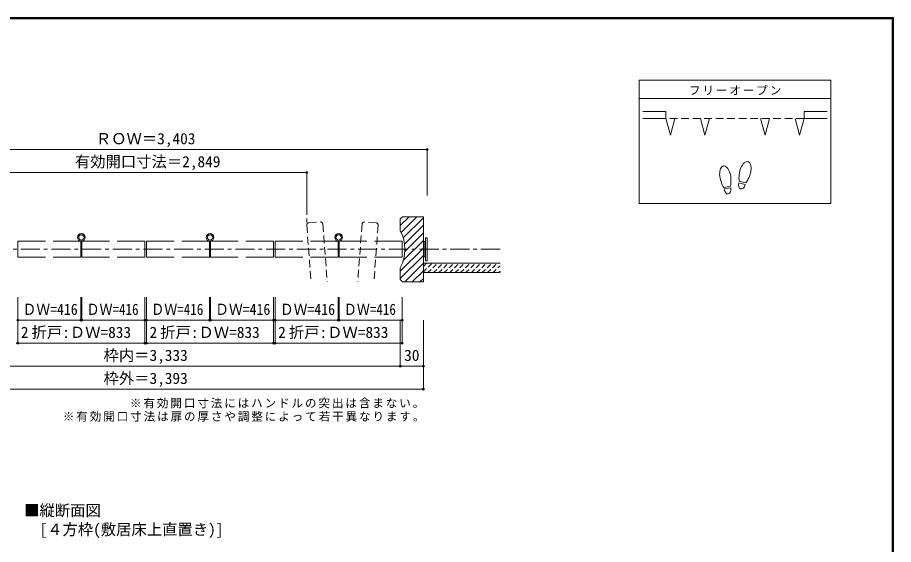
# Model space of a CAD drawing. Units: millimetres at full size, sheet at 1:5; details may follow other scales. Extents: x -973 to 977, y -718 to 696.
# Drawn here: x -165 to 977, y 9 to 696 of the extents above; entities that cross this region are included whole.
import ezdxf
from ezdxf.enums import TextEntityAlignment as Align

# ---------------------------------------------------------------- set-up
doc = ezdxf.new("R2010")
doc.units = ezdxf.units.MM
doc.header["$LTSCALE"] = 5
doc.header["$PDMODE"] = 32
doc.header["$PDSIZE"] = 2.5
for name, pattern in [('CHAIN1', [8, 5, -1, 1, -1]), ('DASHED1', [1.8, 1.2, -0.6]), ('DASHED2', [3, 2, -1])]:
    doc.linetypes.add(name, pattern=pattern)
for name, color, linetype, lineweight in [('0-1_通り芯', 4, 'CHAIN1', 9), ('0-3_仕上げ', 2, 'Continuous', 9), ('0-4_枠', 3, 'Continuous', 9), ('0-6_扉', 6, 'Continuous', 9), ('0-7_金物', 7, 'Continuous', 9), ('0-8_戸当り', 2, 'Continuous', 9), ('0-A_文字', 3, 'Continuous', 9), ('0-B_寸法', 7, 'Continuous', 9), ('0-C_ハッチ', 4, 'Continuous', 9), ('F-1_枠', 6, 'Continuous', 9)]:
    doc.layers.add(name, color=color, linetype=linetype, lineweight=lineweight)
doc.styles.add('ＭＳ ゴシック', font='')
doc.styles.get('ＭＳ ゴシック').set_extended_font_data('MS Gothic')

msp = doc.modelspace()

# ---------------------------------------------------------------- linework, layer by layer
at = {"layer": '0-1_通り芯'}
for p, q in [((211.653, 463.658), (211.653, 424.921)), ((463.653, 393.658), (-460.347, 393.658))]:
    msp.add_line(p, q, dxfattribs=at)
at = {"layer": '0-3_仕上げ'}
for p, q in [((363.653, 375.658), (463.653, 375.658)), ((363.653, 363.158), (463.653, 363.158))]:
    msp.add_line(p, q, dxfattribs=at)
at = {"layer": '0-4_枠'}
for p, q in [((336.653, 436.158), (333.653, 433.158)), ((336.653, 436.158), (363.653, 436.158)), ((363.653, 351.158), (363.653, 436.158)), ((333.653, 417.658), (333.653, 433.158)), ((333.653, 354.158), (333.653, 369.658))]:
    msp.add_line(p, q, dxfattribs=at)
msp.add_lwpolyline([(333.653, 354.158), (336.653, 351.158), (363.653, 351.158)], dxfattribs=at)
msp.add_arc((288.653, 393.658), 51, 331.92751, 28.07249, dxfattribs=at)
at = {"layer": '0-6_扉', "color": 2, "linetype": 'DASHED2'}
for p, q in [((211.653, 424.921), (217.259, 351.158)), ((214.417, 428.14), (229.374, 429.277)), ((232.593, 426.513), (238.32, 351.158)), ((283.814, 426.513), (278.088, 351.158)), ((301.99, 428.14), (287.033, 429.277)), ((304.754, 424.921), (299.148, 351.158))]:
    msp.add_line(p, q, dxfattribs=at)
at = {"layer": '0-6_扉'}
for p, q in [((-165.097, 404.158), (-165.097, 383.158)), ((-128.909, 404.158), (-165.097, 404.158)), ((-82.722, 404.158), (-118.909, 404.158)), ((-82.722, 404.158), (-82.722, 383.158)), ((-81.722, 404.158), (-81.722, 383.158)), ((-81.722, 404.158), (-45.534, 404.158)), ((-35.534, 404.158), (0.653, 404.158)), ((0.653, 404.158), (0.653, 383.158)), ((2.653, 404.158), (2.653, 383.158)), ((2.653, 404.158), (38.841, 404.158)), ((48.841, 404.158), (85.028, 404.158)), ((85.028, 404.158), (85.028, 383.158)), ((86.028, 404.158), (86.028, 383.158)), ((86.028, 404.158), (122.216, 404.158)), ((132.216, 404.158), (168.403, 404.158)), ((168.403, 404.158), (168.403, 383.158)), ((170.403, 404.158), (170.403, 383.158)), ((170.403, 404.158), (206.591, 404.158)), ((216.591, 404.158), (252.778, 404.158)), ((252.778, 404.158), (252.778, 383.158)), ((253.778, 404.158), (253.778, 383.158)), ((253.778, 404.158), (289.966, 404.158)), ((299.966, 404.158), (336.153, 404.158)), ((336.153, 404.158), (336.153, 383.158)), ((-128.909, 383.158), (-165.097, 383.158)), ((-82.722, 383.158), (-118.909, 383.158)), ((-81.722, 383.158), (-45.534, 383.158)), ((-35.534, 383.158), (0.653, 383.158)), ((2.653, 383.158), (38.841, 383.158)), ((48.841, 383.158), (85.028, 383.158)), ((86.028, 383.158), (122.216, 383.158)), ((132.216, 383.158), (168.403, 383.158)), ((170.403, 383.158), (206.591, 383.158)), ((216.591, 383.158), (252.778, 383.158)), ((253.778, 383.158), (289.966, 383.158)), ((299.966, 383.158), (336.153, 383.158))]:
    msp.add_line(p, q, dxfattribs=at)
at = {"layer": '0-6_扉', "color": 2, "linetype": 'DASHED2'}
for centre, start, end in [((214.644, 425.149), 94.34602, 184.34602), ((229.601, 426.285), 4.34602, 94.34602), ((286.806, 426.285), 85.65398, 175.65398), ((301.763, 425.149), 355.65398, 85.65398)]:
    msp.add_arc(centre, 3, start, end, dxfattribs=at)
at = {"layer": '0-7_金物'}
for p, q in [((364.653, 402.658), (363.653, 402.658)), ((366.653, 403.657), (364.653, 403.657)), ((364.653, 383.658), (364.653, 403.657)), ((366.653, 378.658), (366.653, 408.658)), ((368.653, 408.658), (366.653, 408.658)), ((368.653, 378.658), (368.653, 408.658)), ((364.653, 384.658), (363.653, 384.658)), ((366.653, 383.658), (364.653, 383.658)), ((368.653, 378.658), (366.653, 378.658))]:
    msp.add_line(p, q, dxfattribs=at)
for centre, radius in [((-82.222, 409.158), 5), ((-82.222, 409.158), 3.5), ((85.528, 409.158), 5), ((85.528, 409.158), 3.5), ((253.278, 409.158), 5), ((253.278, 409.158), 3.5)]:
    msp.add_circle(centre, radius, dxfattribs=at)
at = {"layer": '0-8_戸当り'}
for p, q in [((679.986, 573.251), (649.986, 573.251)), ((679.986, 573.251), (679.986, 564.251)), ((859.986, 573.251), (859.986, 564.251)), ((859.986, 573.251), (889.986, 573.251)), ((679.986, 564.251), (649.986, 564.251)), ((679.986, 564.251), (685.81, 542.517)), ((691.633, 564.251), (685.81, 542.517)), ((724.986, 564.251), (730.81, 542.517)), ((736.633, 564.251), (730.81, 542.517)), ((803.339, 564.251), (809.163, 542.517)), ((814.986, 564.251), (809.163, 542.517)), ((848.339, 564.251), (854.163, 542.517)), ((859.986, 564.251), (854.163, 542.517)), ((859.986, 564.251), (889.986, 564.251))]:
    msp.add_line(p, q, dxfattribs=at)
at = {"layer": '0-8_戸当り', "color": 7, "linetype": 'DASHED2'}
msp.add_line((859.986, 564.251), (679.986, 564.251), dxfattribs=at)
at = {"layer": '0-8_戸当り', "color": 3}
for p, q in [((783.479, 478.206), (774.998, 480.478)), ((784.022, 480.235), (775.542, 482.507)), ((764.011, 475.878), (755.365, 474.353)), ((764.376, 473.81), (755.73, 472.285))]:
    msp.add_line(p, q, dxfattribs=at)
for centre, major_axis, ratio, start_param, end_param in [((757.35, 488.377), (-2.445, 13.867), 0.5, 4.34059143, 8.22577918), ((783.267, 494.378), (3.644, 13.601), 0.5, 4.34059143, 8.22577918), ((783.163, 493.989), (4.416, 16.48), 0.4, 1.85063327, 2.44287679), ((757.42, 487.981), (-2.963, 16.802), 0.4, 1.85063327, 2.44287679), ((757.42, 487.981), (-2.963, 16.802), 0.4, 3.84030852, 4.43255203), ((779.238, 479.342), (1.894, 7.067), 0.6, 1.57079633, 4.71238898), ((783.163, 493.989), (4.416, 16.48), 0.4, 3.84030852, 4.43255203), ((760.053, 473.047), (-1.27, 7.205), 0.6, 1.57079633, 4.71238898)]:
    msp.add_ellipse(centre, major_axis=major_axis, ratio=ratio, start_param=start_param, end_param=end_param, dxfattribs=at)
at = {"layer": '0-A_文字'}
for p, q in [((644.986, 614.167), (644.986, 453.167)), ((894.986, 614.167), (644.986, 614.167)), ((894.986, 614.167), (894.986, 453.167)), ((894.986, 590.167), (644.986, 590.167)), ((894.986, 453.167), (644.986, 453.167))]:
    msp.add_line(p, q, dxfattribs=at)
at = {"layer": '0-B_寸法', "color": 4}
for p, q in [((-365.347, 523.658), (368.653, 523.658)), ((368.653, 523.658), (368.653, 463.658)), ((-208.347, 493.658), (211.653, 493.658)), ((211.653, 493.658), (211.653, 463.658)), ((-165.097, 301.158), (-165.097, 331.158)), ((-82.722, 301.158), (-82.722, 331.158)), ((-81.722, 301.158), (-81.722, 331.158)), ((0.653, 301.158), (0.653, 331.158)), ((2.653, 301.158), (2.653, 331.158)), ((85.028, 301.158), (85.028, 331.158)), ((86.028, 301.158), (86.028, 331.158)), ((168.403, 301.158), (168.403, 331.158)), ((170.403, 301.158), (170.403, 331.158)), ((252.778, 301.158), (252.778, 331.158)), ((253.778, 301.158), (253.778, 331.158)), ((336.153, 301.158), (336.153, 331.158)), ((-165.097, 301.158), (-82.722, 301.158)), ((-165.097, 271.158), (-165.097, 301.158)), ((-81.722, 301.158), (0.653, 301.158)), ((0.653, 271.158), (0.653, 301.158)), ((2.653, 301.158), (85.028, 301.158)), ((2.653, 271.158), (2.653, 301.158)), ((86.028, 301.158), (168.403, 301.158)), ((168.403, 271.158), (168.403, 301.158)), ((170.403, 301.158), (252.778, 301.158)), ((170.403, 271.158), (170.403, 301.158)), ((253.778, 301.158), (336.153, 301.158)), ((333.653, 241.158), (333.653, 301.158)), ((336.153, 271.158), (336.153, 301.158)), ((363.653, 211.158), (363.653, 301.158)), ((-167.097, 271.158), (-165.097, 271.158)), ((-165.097, 271.158), (0.653, 271.158)), ((0.653, 271.158), (2.653, 271.158)), ((2.653, 271.158), (168.403, 271.158)), ((168.403, 271.158), (170.403, 271.158)), ((170.403, 271.158), (336.153, 271.158)), ((-330.347, 241.158), (333.653, 241.158)), ((333.653, 241.158), (363.653, 241.158)), ((-360.347, 211.158), (363.653, 211.158))]:
    msp.add_line(p, q, dxfattribs=at)
at = {"layer": '0-B_寸法'}
for p in [(368.653, 523.658), (211.653, 493.658), (-165.097, 301.158), (-82.722, 301.158), (-81.722, 301.158), (0.653, 301.158), (2.653, 301.158), (85.028, 301.158), (86.028, 301.158), (168.403, 301.158), (170.403, 301.158), (252.778, 301.158), (253.778, 301.158), (336.153, 301.158), (-165.097, 271.158), (0.653, 271.158), (2.653, 271.158), (168.403, 271.158), (170.403, 271.158), (336.153, 271.158), (333.653, 241.158), (363.653, 241.158), (363.653, 211.158)]:
    msp.add_point(p, dxfattribs=at)
at = {"layer": '0-C_ハッチ'}
for p, q in [((333.653, 424.639), (345.172, 436.158)), ((334.634, 415.72), (355.072, 436.158)), ((337.415, 408.601), (363.653, 434.84)), ((339.194, 400.482), (363.653, 424.94)), ((339.582, 390.97), (363.653, 415.041)), ((337.497, 378.985), (363.653, 405.141)), ((333.653, 365.242), (363.653, 395.242)), ((333.653, 355.342), (363.653, 385.342)), ((339.368, 351.158), (363.653, 375.443)), ((349.267, 351.158), (363.653, 365.543)), ((359.167, 351.158), (363.653, 355.644))]:
    msp.add_line(p, q, dxfattribs=at)
at = {"layer": '0-C_ハッチ', "linetype": 'DASHED1'}
for p, q in [((363.653, 364.156), (375.155, 375.658)), ((363.653, 371.227), (368.084, 375.658)), ((369.726, 363.158), (382.226, 375.658)), ((376.797, 363.158), (389.297, 375.658)), ((383.868, 363.158), (396.368, 375.658)), ((390.939, 363.158), (403.439, 375.658)), ((398.01, 363.158), (410.51, 375.658)), ((405.081, 363.158), (417.581, 375.658)), ((412.152, 363.158), (424.652, 375.658)), ((419.223, 363.158), (431.723, 375.658)), ((426.294, 363.158), (438.794, 375.658)), ((433.365, 363.158), (445.865, 375.658)), ((440.437, 363.158), (452.937, 375.658)), ((447.508, 363.158), (460.008, 375.658)), ((454.579, 363.158), (463.653, 372.232)), ((461.65, 363.158), (463.653, 365.161))]:
    msp.add_line(p, q, dxfattribs=at)
at = {"layer": 'F-1_枠'}
for p, q in [((-973.347, 695.833), (976.653, 695.833)), ((-973.347, 695), (976.653, 695)), ((-973.347, 694.167), (976.653, 694.167)), ((974.986, 695.833), (974.986, -700.833)), ((975.82, 695.833), (975.82, -700.833)), ((976.653, 695.833), (976.653, -700.833))]:
    msp.add_line(p, q, dxfattribs=at)

# ---------------------------------------------------------------- texts
at = {"layer": '0-A_文字', "color": 7, "style": 'ＭＳ ゴシック'}
for s, p in [('■縦断面図', (-156.847, 41.429)), ('\u3000[４方枠(敷居床上直置き)]', (-156.847, 16.675))]:
    msp.add_text(s, height=14.66, dxfattribs=at).set_placement(p, align=Align.BOTTOM_LEFT)
at = {"layer": '0-A_文字', "color": 7, "char_height": 11, "attachment_point": 7, "style": 'ＭＳ ゴシック'}
for s, insert in [('\\T1.17;フリーオープン', (709.986, 594.667)), ('\\T1.17;※有効開口寸法にはハンドルの突出は含まない。', (-18.847, 186.158)), ('\\T1.17;※有効開口寸法は扉の厚さや調整によって若干異なります。', (-106.347, 168.658))]:
    msp.add_mtext(s, dxfattribs=dict(at, insert=insert))
at = {"layer": '0-B_寸法', "style": 'ＭＳ ゴシック'}
for s, p in [('ＲＯＷ＝3,403', (-63.347, 526.158)), ('有効開口寸法＝2,849', (-90.697, 496.158)), ('2', (-161.097, 273.658)), ('折戸:ＤＷ=833', (-147.222, 273.658)), ('2', (6.653, 273.658)), ('折戸:ＤＷ=833', (20.528, 273.658)), ('2', (174.403, 273.658)), ('折戸:ＤＷ=833', (188.278, 273.658)), ('枠内＝3,333', (-53.347, 243.658)), ('30', (338.653, 243.658)), ('枠外＝3,393', (-53.347, 213.658))]:
    msp.add_text(s, height=14.66, dxfattribs=at).set_placement(p, align=Align.BOTTOM_LEFT)
for width, p in [(0.9, (-158.909, 303.658)), (0.85, (-75.534, 303.658)), (0.85, (8.841, 303.658)), (0.9, (92.216, 303.658)), (0.9, (176.591, 303.658)), (0.85, (259.966, 303.658))]:
    msp.add_text('ＤＷ=416', height=14.66, dxfattribs=dict(at, width=width)).set_placement(p, align=Align.BOTTOM_LEFT)

doc.saveas('drawing.dxf')
